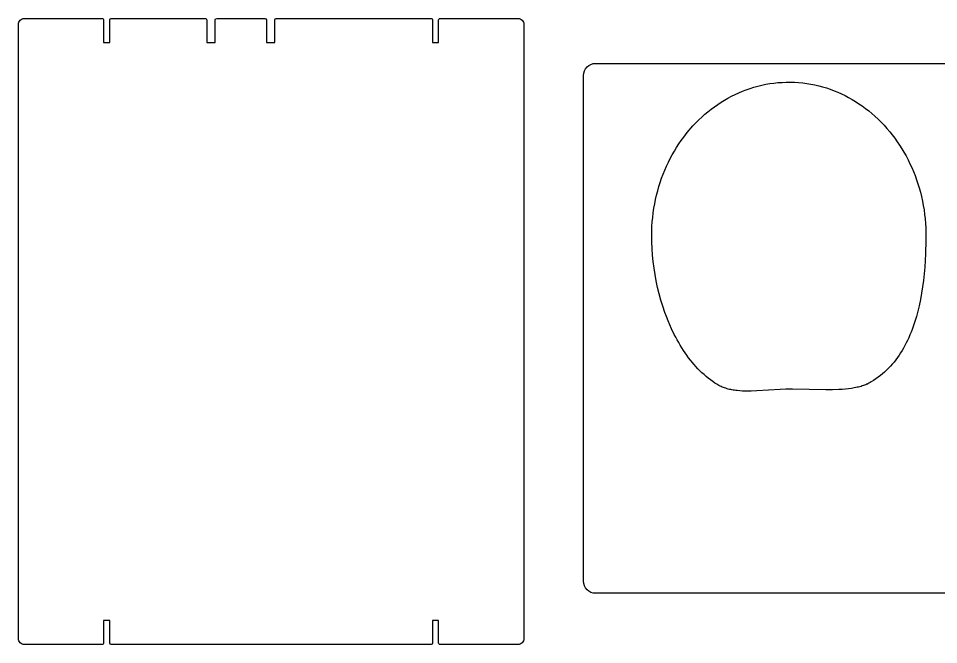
# Model space of a CAD drawing. Extents: x -4423 to 2541, y -1262 to 980.
# Drawn here: x 1465 to 1950.5, y 0 to 330.2 of the extents above; entities that cross this region are included whole.
import ezdxf

# ---------------------------------------------------------------- set-up
doc = ezdxf.new("R2010")
doc.units = 0
doc.layers.add('FAB$PAPER-KEY', color=7, linetype='CONTINUOUS')
doc.layers.add('FAB$SURFACE-2', color=5, linetype='CONTINUOUS')

msp = doc.modelspace()

# ---------------------------------------------------------------- linework, layer by layer
at = {"layer": 'FAB$PAPER-KEY'}
msp.add_lwpolyline([(1763.18, 33.41), (1763.18, 300.11, -0.414214), (1769.53, 306.46), (1972.73, 306.46, -0.414214), (1979.08, 300.11), (1979.08, 33.41, -0.414214), (1972.73, 27.06), (1769.53, 27.06, -0.414214)], format="xyb", close=True, dxfattribs=at)
msp.add_lwpolyline([(1799.15, 215.63), (1799.18, 218.04), (1799.28, 220.45), (1799.44, 222.86), (1799.66, 225.26), (1799.94, 227.66), (1800.3, 230.05), (1800.71, 232.43), (1801.19, 234.79), (1801.71, 237.04), (1802.29, 239.28), (1802.92, 241.5), (1803.62, 243.7), (1804.37, 245.89), (1805.19, 248.05), (1806.06, 250.19), (1806.98, 252.31), (1807.93, 254.33), (1808.94, 256.32), (1809.99, 258.28), (1811.1, 260.22), (1812.26, 262.12), (1813.47, 264), (1814.74, 265.84), (1816.05, 267.64), (1816.97, 268.84), (1817.91, 270.02), (1818.87, 271.19), (1819.86, 272.34), (1820.87, 273.47), (1821.9, 274.57), (1822.95, 275.66), (1824.03, 276.73), (1825.58, 278.2), (1827.18, 279.63), (1828.82, 281.02), (1830.5, 282.35), (1832.2, 283.62), (1833.94, 284.85), (1835.72, 286.02), (1837.53, 287.13), (1839.36, 288.19), (1841.23, 289.19), (1843.12, 290.13), (1845.05, 291.01), (1847.01, 291.84), (1849, 292.61), (1851.02, 293.31), (1853.05, 293.94), (1855.12, 294.51), (1857.21, 295.02), (1859.32, 295.45), (1861.44, 295.82), (1863.59, 296.11), (1865.75, 296.34), (1867.91, 296.49), (1870.08, 296.58), (1872.27, 296.59), (1874.45, 296.52), (1876.63, 296.39), (1878.81, 296.18), (1880.93, 295.91), (1883.05, 295.56), (1885.15, 295.15), (1887.24, 294.66), (1889.29, 294.12), (1891.33, 293.51), (1893.34, 292.83), (1895.32, 292.09), (1897.28, 291.29), (1899.21, 290.42), (1901.12, 289.5), (1902.99, 288.52), (1904.84, 287.48), (1906.66, 286.39), (1908.44, 285.23), (1910.19, 284.03), (1911.92, 282.77), (1913.6, 281.45), (1915.25, 280.09), (1916.86, 278.68), (1918.53, 277.12), (1920.16, 275.51), (1921.74, 273.85), (1923.27, 272.14), (1924.7, 270.46), (1926.08, 268.73), (1927.41, 266.97), (1928.69, 265.17), (1929.92, 263.34), (1931.1, 261.47), (1932.23, 259.58), (1933.31, 257.65), (1934.38, 255.63), (1935.38, 253.59), (1936.33, 251.51), (1937.23, 249.41), (1938.07, 247.29), (1938.85, 245.15), (1939.58, 242.98), (1940.25, 240.8), (1940.88, 238.51), (1941.45, 236.21), (1941.96, 233.88), (1942.41, 231.55), (1942.8, 229.21), (1943.12, 226.85), (1943.38, 224.49), (1943.58, 222.12), (1943.72, 219.73), (1943.79, 217.33), (1943.8, 213.26), (1943.62, 206.08), (1943.44, 202.56), (1943.2, 199.04), (1942.89, 195.53), (1942.5, 192.02), (1942.06, 188.63), (1941.53, 185.26), (1940.91, 181.9), (1940.21, 178.56), (1939.54, 175.81), (1938.81, 173.08), (1938, 170.38), (1937.1, 167.7), (1936.55, 166.22), (1935.98, 164.74), (1935.38, 163.28), (1934.75, 161.83), (1934.11, 160.44), (1933.43, 159.07), (1932.73, 157.71), (1931.99, 156.37), (1931.24, 155.08), (1930.46, 153.81), (1929.64, 152.57), (1928.79, 151.34), (1927.92, 150.17), (1927.02, 149.01), (1926.08, 147.89), (1925.11, 146.79), (1924.11, 145.73), (1923.08, 144.71), (1922.02, 143.72), (1920.93, 142.76), (1919.8, 141.83), (1918.63, 140.94), (1917.44, 140.09), (1916.22, 139.29), (1914.97, 138.52), (1914.33, 138.15), (1913.69, 137.79), (1913.16, 137.52), (1912.9, 137.39), (1912.63, 137.27), (1912.04, 137.02), (1911.45, 136.79), (1910.85, 136.57), (1910.24, 136.37), (1909.56, 136.17), (1908.89, 135.98), (1908.2, 135.81), (1907.52, 135.66), (1906.77, 135.5), (1906.02, 135.36), (1904.52, 135.11), (1902.92, 134.9), (1901.31, 134.72), (1899.63, 134.58), (1897.94, 134.47), (1894.44, 134.32), (1890.93, 134.28), (1873.46, 134.65), (1869.92, 134.64), (1866.93, 134.54), (1854.51, 133.73), (1851.52, 133.63), (1849.98, 133.61), (1848.43, 133.63), (1847.02, 133.68), (1845.62, 133.77), (1844.22, 133.91), (1843.52, 133.99), (1842.82, 134.09), (1842.15, 134.2), (1841.48, 134.32), (1840.82, 134.45), (1840.16, 134.6), (1839.52, 134.76), (1838.88, 134.94), (1838.24, 135.14), (1837.62, 135.35), (1837, 135.57), (1836.39, 135.81), (1835.79, 136.07), (1835.2, 136.35), (1834.61, 136.65), (1834.03, 136.96), (1833.46, 137.3), (1832.51, 137.91), (1831.31, 138.72), (1830.14, 139.57), (1829, 140.45), (1827.88, 141.37), (1826.75, 142.34), (1825.65, 143.35), (1824.58, 144.38), (1823.54, 145.44), (1822.5, 146.56), (1821.48, 147.7), (1820.49, 148.87), (1819.53, 150.06), (1818.58, 151.3), (1817.65, 152.56), (1816.75, 153.84), (1815.88, 155.13), (1815.02, 156.48), (1814.18, 157.85), (1813.36, 159.23), (1812.58, 160.63), (1811.8, 162.08), (1811.05, 163.54), (1809.62, 166.5), (1808.66, 168.63), (1807.76, 170.79), (1806.9, 172.97), (1806.1, 175.16), (1804.99, 178.41), (1803.99, 181.7), (1803.08, 185.01), (1802.27, 188.35), (1801.54, 191.74), (1800.91, 195.14), (1800.38, 198.56), (1799.94, 202), (1799.6, 205.39), (1799.35, 208.8), (1799.2, 212.21)], close=True, dxfattribs=at)
at = {"layer": 'FAB$SURFACE-2'}
msp.add_lwpolyline([(1686.73, 317.5), (1686.73, 329.41, -0.414214), (1687.52, 330.2), (1728.54, 330.2, -0.414214), (1731.71, 327.02), (1731.71, 3.17, -0.414214), (1728.54, 0), (1687.52, 0, -0.414214), (1686.73, 0.79), (1686.73, 12.7), (1683.56, 12.7), (1683.56, 0.79, -0.414213), (1682.76, 0), (1513.96, 0, -0.414213), (1513.16, 0.79), (1513.16, 12.7), (1509.99, 12.7), (1509.99, 0.79, -0.414214), (1509.2, 0), (1468.19, 0, -0.414214), (1465.01, 3.17), (1465.01, 327.02, -0.414214), (1468.19, 330.2), (1509.2, 330.2, -0.414214), (1509.99, 329.41), (1509.99, 317.5), (1513.16, 317.5), (1513.16, 329.41, -0.414213), (1513.96, 330.2), (1563.6, 330.2, -0.414214), (1564.39, 329.41), (1564.39, 317.5), (1568.84, 317.5), (1568.84, 329.41, -0.414213), (1569.63, 330.2), (1595.03, 330.2, -0.414213), (1595.83, 329.41), (1595.83, 317.5), (1600.27, 317.5), (1600.27, 329.41, -0.414213), (1601.07, 330.2), (1682.76, 330.2, -0.414213), (1683.56, 329.41), (1683.56, 317.5)], format="xyb", close=True, dxfattribs=at)

doc.saveas('drawing.dxf')
